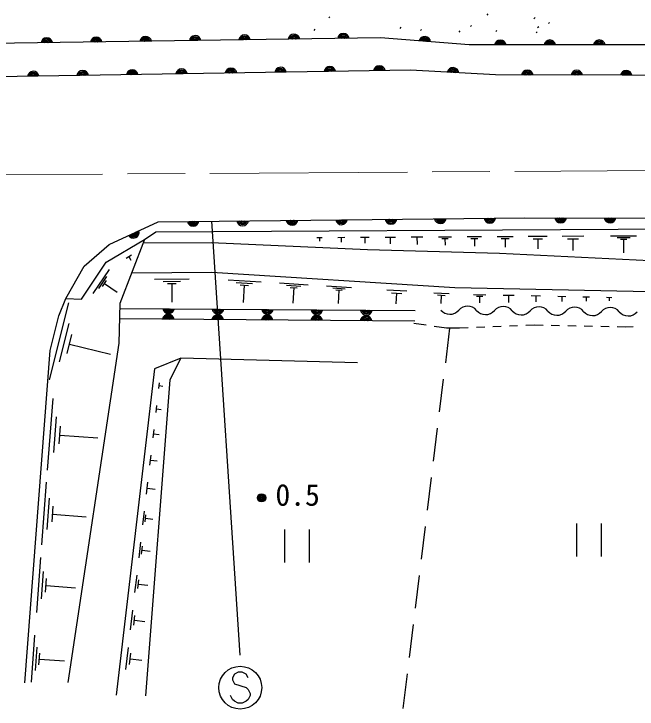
# Model space of a CAD drawing. Units: millimetres, scale not verified. Extents: x 40000 to 680000, y 20000 to 380000.
# Drawn here: x 299034 to 336842, y 249267 to 291439 of the extents above; entities that cross this region are included whole.
import ezdxf
from ezdxf.enums import TextEntityAlignment as Align

# ---------------------------------------------------------------- set-up
doc = ezdxf.new("R2010")
doc.units = ezdxf.units.MM
doc.header["$LTSCALE"] = 1000
doc.linetypes.add('CHAIN', pattern=[18.5, 12, -1.5, 3.5, -1.5])
for name, color, linetype, lineweight in [('M-BGD', 7, 'Continuous', 25), ('M-BMK', 2, 'CHAIN', 13), ('M-STR-STRC', 7, 'Continuous', 25)]:
    doc.layers.add(name, color=color, linetype=linetype, lineweight=lineweight)
doc.styles.add('ＭＳ ゴシック', font='')
doc.styles.get('ＭＳ ゴシック').set_extended_font_data('MS Gothic')

msp = doc.modelspace()

# ---------------------------------------------------------------- linework, layer by layer
at = {"layer": 'M-BGD'}
for p, q in [((327737, 291368), (327808, 291439)), ((318137, 291192), (318207, 291262)), ((330579, 291142), (330650, 291212)), ((322461, 290554), (322532, 290625)), ((326733, 290667), (326804, 290738)), ((330805, 290608), (330876, 290678)), ((331462, 290852), (331533, 290922)), ((317245, 290433), (317316, 290504)), ((323699, 290429), (323770, 290500)), ((326038, 290337), (326109, 290408)), ((328267, 290369), (328337, 290440)), ((330718, 290281), (330788, 290351)), ((323136, 277910), (323836, 277914)), ((324794, 277919), (325577, 277924)), ((326533, 277929), (327403, 277934)), ((328351, 277940), (329325, 277945)), ((330243, 277951), (331380, 277957)), ((332292, 277962), (333605, 277970)), ((335238, 277981), (336803, 277984)), ((317403, 277877), (317731, 277879)), ((317567, 277878), (317568, 277659)), ((318680, 277884), (319111, 277886)), ((318895, 277885), (318897, 277598)), ((320056, 277892), (320596, 277895)), ((320326, 277893), (320328, 277533)), ((321556, 277901), (322176, 277904)), ((321866, 277902), (321868, 277489)), ((323486, 277912), (323489, 277445)), ((324990, 277816), (325382, 277818)), ((325186, 277817), (325188, 277400)), ((326751, 277814), (327186, 277817)), ((326969, 277816), (326971, 277352)), ((328595, 277811), (329082, 277814)), ((328839, 277813), (328842, 277293)), ((330528, 277801), (331097, 277804)), ((330812, 277802), (330816, 277196)), ((332621, 277789), (333277, 277793)), ((332949, 277791), (332953, 277091)), ((335630, 277877), (336412, 277879)), ((335825, 277774), (336216, 277774)), ((336021, 277774), (336023, 276940)), ((305836, 276621), (306169, 276819)), ((306002, 276720), (306135, 276498)), ((303850, 274480), (304827, 275933)), ((304191, 274778), (304679, 275505)), ((304410, 274895), (304654, 275258)), ((304532, 275076), (305307, 274555)), ((307557, 275350), (309665, 275369)), ((308085, 275214), (309139, 275224)), ((308350, 275076), (308877, 275081)), ((308614, 275078), (308623, 273954)), ((312029, 275317), (314026, 275191)), ((312520, 275152), (313518, 275089)), ((312761, 275003), (313260, 274972)), ((313011, 274988), (312943, 273923)), ((315150, 275120), (316895, 275009)), ((315579, 274976), (316451, 274920)), ((315790, 274846), (316226, 274818)), ((316008, 274832), (315949, 273901)), ((318008, 274939), (319522, 274843)), ((318380, 274814), (319138, 274766)), ((318563, 274701), (318942, 274677)), ((318753, 274689), (318702, 273881)), ((321655, 274708), (322875, 274631)), ((321950, 274526), (322560, 274488)), ((322255, 274507), (322214, 273856)), ((324503, 274528), (325442, 274469)), ((324730, 274388), (325199, 274358)), ((324964, 274373), (324933, 273872)), ((326912, 274423), (327670, 274407)), ((327099, 274318), (327478, 274310)), ((327289, 274314), (327280, 273910)), ((328719, 274385), (329379, 274371)), ((329049, 274378), (329039, 273938)), ((330425, 274348), (330991, 274336)), ((330708, 274342), (330700, 273964)), ((332035, 274314), (332514, 274303)), ((332275, 274308), (332268, 273989)), ((333555, 274281), (333952, 274272)), ((333753, 274277), (333748, 274012)), ((334990, 274250), (335309, 274243)), ((335150, 274247), (335145, 274035)), ((301199, 269233), (302357, 273904)), ((305456, 273577), (323378, 273449)), ((323359, 272804), (305437, 272933)), ((301800, 270323), (302379, 272659)), ((324045, 272552), (323306, 272659)), ((325279, 272372), (324540, 272480)), ((327598, 272432), (327098, 272413)), ((328597, 272472), (328097, 272452)), ((329596, 272511), (329097, 272491)), ((330625, 272552), (330096, 272531)), ((331139, 272542), (330625, 272552)), ((332138, 272522), (331638, 272532)), ((333138, 272503), (332638, 272512)), ((334138, 272483), (333638, 272493)), ((335138, 272464), (334638, 272473)), ((336151, 272444), (335638, 272454)), ((336612, 272449), (336151, 272444)), ((325468, 272372), (325209, 270270)), ((326069, 272372), (325279, 272372)), ((326598, 272393), (326069, 272372)), ((302256, 270830), (302545, 271998)), ((302401, 271414), (304892, 270797)), ((307573, 269914), (305241, 250109)), ((325086, 269278), (324842, 267293)), ((307836, 268722), (307875, 269054)), ((307855, 268888), (308077, 268862)), ((301078, 263771), (301409, 268099)), ((307664, 267267), (307714, 267686)), ((307689, 267477), (307968, 267444)), ((301449, 264831), (301615, 266995)), ((301779, 265350), (301862, 266432)), ((307482, 265718), (307542, 266228)), ((324719, 266300), (324474, 264315)), ((301820, 265891), (304129, 265714)), ((307512, 265973), (307852, 265933)), ((307288, 264069), (307359, 264677)), ((307323, 264373), (307728, 264325)), ((324352, 263323), (324107, 261338)), ((300730, 259230), (301021, 263035)), ((300730, 259230), (301021, 263035)), ((307081, 262313), (307165, 263024)), ((307123, 262668), (307597, 262613)), ((301057, 260162), (301202, 262064)), ((301057, 260162), (301202, 262064)), ((301347, 260618), (301420, 261569)), ((301347, 260618), (301420, 261569)), ((301383, 261094), (303413, 260938)), ((301383, 261094), (303413, 260938)), ((306861, 260443), (306957, 261264)), ((306994, 260635), (307043, 261046)), ((307019, 260841), (307457, 260789)), ((323985, 260345), (323740, 258360)), ((333167, 260519), (333167, 258519)), ((334667, 260519), (334667, 258519)), ((315443, 260160), (315443, 258160)), ((316943, 260160), (316943, 258160)), ((306626, 258451), (306737, 259391)), ((306779, 258671), (306834, 259141)), ((306807, 258906), (307308, 258847)), ((300417, 255135), (300672, 258468)), ((300703, 255951), (300830, 257618)), ((306376, 256330), (306502, 257395)), ((323618, 257368), (323373, 255383)), ((300957, 256351), (301021, 257184)), ((306550, 256580), (306612, 257112)), ((306581, 256846), (307149, 256779)), ((300989, 256767), (302767, 256631)), ((306110, 254072), (306252, 255270)), ((306306, 254353), (306376, 254952)), ((306341, 254652), (306980, 254577)), ((323251, 254390), (323006, 252405)), ((300094, 250910), (300311, 253757)), ((300338, 251607), (300447, 253031)), ((300555, 251948), (300609, 252660)), ((305827, 251667), (305985, 253008)), ((306045, 251981), (306124, 252651)), ((300582, 252304), (302101, 252188)), ((306085, 252316), (306800, 252232)), ((322884, 251413), (322624, 249311))]:
    msp.add_line(p, q, dxfattribs=at)
for points in [[(464045, 289580), (432844, 289616), (380775, 289536), (345443, 289563), (326652, 289554), (321270, 289984), (283786, 289437), (244776, 288818), (227913, 288513), (203157, 288728), (174516, 289024), (132152, 289428), (111002, 291025), (107109, 291312)], [(463422, 287423), (428108, 287482), (328257, 287733), (323091, 288029), (265326, 287087), (214198, 286890), (177790, 287132), (130681, 287365), (108078, 289069)], [(302182, 274166), (303299, 276144), (304806, 277454), (307784, 278835), (330029, 279068), (349377, 279041), (374330, 279167), (386224, 279328), (396275, 279306)], [(385538, 278669), (379286, 278158), (371599, 277682), (361212, 277341), (357050, 276929), (353606, 276247), (350771, 275027), (348780, 273807), (348403, 273807), (347022, 274884), (345533, 275565), (343416, 276175), (328491, 276911), (320490, 277126), (311000, 277557), (306867, 277526)], [(306954, 277754), (307645, 278220), (335684, 278382), (361356, 278436), (373617, 278588), (385538, 278669)], [(299689, 250863), (301232, 271027), (301752, 273126), (302182, 274166), (303133, 274130), (304640, 276373), (306954, 277754)], [(306954, 277754), (305465, 273879), (305394, 271457), (302308, 250881)], [(306180, 275738), (311036, 275781), (325782, 274848), (342501, 274489)], [(307035, 250073), (308506, 269233), (309152, 270560)], [(319880, 270273), (309152, 270560), (307573, 269914)]]:
    msp.add_lwpolyline(points, dxfattribs=at)
for radius in [250, 204, 159, 114, 68.2, 22.7]:
    msp.add_circle((314058, 262084), radius, dxfattribs=at)
for centre, radius, start, end in [((313027, 289810), 354, 9.6337, 172.0389), ((316027, 289854), 354, 9.6337, 172.0389), ((319027, 289897), 354, 9.6337, 172.0389), ((319027, 289897), 283, 11.8577, 169.8148), ((301029, 289635), 354, 9.6337, 172.0389), ((301029, 289635), 283, 11.8577, 169.8148), ((301029, 289635), 212, 15.6041, 166.0685), ((301029, 289635), 142, 23.3158, 158.3568), ((301029, 289635), 100, 33.6334, 148.0391), ((304028, 289678), 354, 9.6337, 172.0389), ((304028, 289678), 283, 11.8577, 169.8148), ((304028, 289678), 212, 15.6041, 166.0685), ((304028, 289678), 142, 23.3158, 158.3568), ((304028, 289678), 100, 33.6334, 148.0391), ((307028, 289722), 354, 9.6337, 172.0389), ((307028, 289722), 283, 11.8577, 169.8148), ((307028, 289722), 212, 15.6041, 166.0685), ((307028, 289722), 142, 23.3158, 158.3568), ((307028, 289722), 100, 33.6334, 148.0391), ((310028, 289766), 354, 9.6337, 172.0389), ((310028, 289766), 283, 11.8577, 169.8148), ((310028, 289766), 212, 15.6041, 166.0685), ((310028, 289766), 142, 23.3158, 158.3568), ((310028, 289766), 100, 33.6334, 148.0391), ((313027, 289810), 283, 11.8577, 169.8148), ((313027, 289810), 212, 15.6041, 166.0685), ((313027, 289810), 142, 23.3158, 158.3568), ((313027, 289810), 100, 33.6334, 148.0391), ((316027, 289854), 283, 11.8577, 169.8148), ((316027, 289854), 212, 15.6041, 166.0685), ((316027, 289854), 142, 23.3158, 158.3568), ((316027, 289854), 100, 33.6334, 148.0391), ((319027, 289897), 212, 15.6041, 166.0685), ((319027, 289897), 142, 23.3158, 158.3568), ((319027, 289897), 100, 33.6334, 148.0391), ((323957, 289715), 354, 4.2235, 166.6287), ((323957, 289715), 283, 6.4475, 164.4046), ((323957, 289715), 212, 10.1938, 160.6583), ((323957, 289715), 142, 17.9056, 152.9466), ((323957, 289715), 100, 28.2233, 142.6289), ((328548, 289500), 354, 8.8248, 171.2299), ((328548, 289500), 283, 11.0488, 169.0059), ((331548, 289502), 354, 8.8248, 171.2299), ((331548, 289502), 283, 11.0488, 169.0059), ((334548, 289503), 354, 8.8248, 171.2299), ((334548, 289503), 283, 11.0488, 169.0059), ((328548, 289500), 212, 14.7951, 165.2596), ((328548, 289500), 142, 22.5069, 157.5478), ((328548, 289500), 100, 32.8245, 147.2302), ((331548, 289502), 212, 14.7951, 165.2596), ((331548, 289502), 142, 22.5069, 157.5478), ((331548, 289502), 100, 32.8245, 147.2302), ((334548, 289503), 212, 14.7951, 165.2596), ((334548, 289503), 142, 22.5069, 157.5478), ((334548, 289503), 100, 32.8245, 147.2302), ((306208, 287699), 354, 9.7315, 172.1367), ((309207, 287748), 354, 9.7315, 172.1367), ((312207, 287797), 354, 9.7315, 172.1367), ((312207, 287797), 283, 11.9555, 169.9126), ((315206, 287846), 354, 9.7315, 172.1367), ((315206, 287846), 283, 11.9555, 169.9126), ((315206, 287846), 212, 15.7019, 166.1663), ((318206, 287895), 354, 9.7315, 172.1367), ((318206, 287895), 283, 11.9555, 169.9126), ((318206, 287895), 212, 15.7019, 166.1663), ((318206, 287895), 142, 23.4136, 158.4546), ((321206, 287944), 354, 9.7315, 172.1367), ((321206, 287944), 283, 11.9555, 169.9126), ((321206, 287944), 212, 15.7019, 166.1663), ((321206, 287944), 142, 23.4136, 158.4546), ((321206, 287944), 100, 33.7313, 148.1369), ((325671, 287827), 354, 5.5184, 167.9236), ((325671, 287827), 283, 7.7425, 165.6996), ((325671, 287827), 212, 11.4888, 161.9532), ((300208, 287602), 354, 9.7315, 172.1367), ((300208, 287602), 283, 11.9555, 169.9126), ((300208, 287602), 212, 15.7019, 166.1663), ((300208, 287602), 142, 23.4136, 158.4546), ((300208, 287602), 100, 33.7313, 148.1369), ((303208, 287650), 354, 9.7315, 172.1367), ((303208, 287650), 283, 11.9555, 169.9126), ((303208, 287650), 212, 15.7019, 166.1663), ((303208, 287650), 142, 23.4136, 158.4546), ((303208, 287650), 100, 33.7313, 148.1369), ((306208, 287699), 283, 11.9555, 169.9126), ((306208, 287699), 212, 15.7019, 166.1663), ((306208, 287699), 142, 23.4136, 158.4546), ((306208, 287699), 100, 33.7313, 148.1369), ((309207, 287748), 283, 11.9555, 169.9126), ((309207, 287748), 212, 15.7019, 166.1663), ((309207, 287748), 142, 23.4136, 158.4546), ((309207, 287748), 100, 33.7313, 148.1369), ((312207, 287797), 212, 15.7019, 166.1663), ((312207, 287797), 142, 23.4136, 158.4546), ((312207, 287797), 100, 33.7313, 148.1369), ((315206, 287846), 142, 23.4136, 158.4546), ((315206, 287846), 100, 33.7313, 148.1369), ((318206, 287895), 100, 33.7313, 148.1369), ((325671, 287827), 142, 19.2005, 154.2415), ((325671, 287827), 100, 29.5182, 143.9238), ((330183, 287674), 354, 8.6533, 171.0585), ((330183, 287674), 283, 10.8773, 168.8344), ((330183, 287674), 212, 14.6237, 165.0881), ((330183, 287674), 142, 22.3354, 157.3764), ((330183, 287674), 100, 32.6531, 147.0587), ((333183, 287666), 354, 8.6533, 171.0585), ((333183, 287666), 283, 10.8773, 168.8344), ((333183, 287666), 212, 14.6237, 165.0881), ((333183, 287666), 142, 22.3354, 157.3764), ((333183, 287666), 100, 32.6531, 147.0587), ((336183, 287659), 354, 8.6533, 171.0585), ((336183, 287659), 283, 10.8773, 168.8344), ((336183, 287659), 212, 14.6237, 165.0881), ((336183, 287659), 142, 22.3354, 157.3764), ((336183, 287659), 100, 32.6531, 147.0587), ((309906, 278911), 354, 189.3981, 351.8032), ((309906, 278911), 283, 191.6221, 349.5792), ((309906, 278911), 212, 195.3684, 345.8329), ((309906, 278911), 142, 203.0802, 338.1212), ((309906, 278911), 100, 213.3978, 327.8035), ((312906, 278943), 354, 189.3981, 351.8032), ((312906, 278943), 283, 191.6221, 349.5792), ((312906, 278943), 212, 195.3684, 345.8329), ((312906, 278943), 142, 203.0802, 338.1212), ((312906, 278943), 100, 213.3978, 327.8035), ((315906, 278974), 354, 189.3981, 351.8032), ((315906, 278974), 283, 191.6221, 349.5792), ((315906, 278974), 212, 195.3684, 345.8329), ((315906, 278974), 142, 203.0802, 338.1212), ((315906, 278974), 100, 213.3978, 327.8035), ((318906, 279006), 354, 189.3981, 351.8032), ((318906, 279006), 283, 191.6221, 349.5792), ((318906, 279006), 212, 195.3684, 345.8329), ((318906, 279006), 142, 203.0802, 338.1212), ((318906, 279006), 100, 213.3978, 327.8035), ((321906, 279037), 354, 189.3981, 351.8032), ((321906, 279037), 283, 191.6221, 349.5792), ((321906, 279037), 212, 195.3684, 345.8329), ((321906, 279037), 142, 203.0802, 338.1212), ((321906, 279037), 100, 213.3978, 327.8035), ((324906, 279069), 354, 189.3981, 351.8032), ((324906, 279069), 283, 191.6221, 349.5792), ((324906, 279069), 212, 195.3684, 345.8329), ((324906, 279069), 142, 203.0802, 338.1212), ((324906, 279069), 100, 213.3978, 327.8035), ((327905, 279100), 354, 189.3981, 351.8032), ((327905, 279100), 283, 191.6221, 349.5792), ((327905, 279100), 212, 195.3684, 345.8329), ((327905, 279100), 142, 203.0802, 338.1212), ((327905, 279100), 100, 213.3978, 327.8035), ((332203, 279119), 354, 188.7177, 351.1229), ((332203, 279119), 283, 190.9418, 348.8989), ((332203, 279119), 212, 194.6881, 345.1525), ((332203, 279119), 142, 202.3998, 337.4408), ((332203, 279119), 100, 212.7175, 327.1231), ((335203, 279115), 354, 188.7177, 351.1229), ((335203, 279115), 283, 190.9418, 348.8989), ((335203, 279115), 212, 194.6881, 345.1525), ((335203, 279115), 142, 202.3998, 337.4408), ((335203, 279115), 100, 212.7175, 327.1231), ((306272, 278193), 354, 213.6819, 16.0871), ((306272, 278193), 283, 215.9059, 13.863), ((306272, 278193), 212, 219.6523, 10.1167), ((306272, 278193), 142, 227.364, 2.405), ((306272, 278193), 100, 237.6816, 352.0873), ((326558, 272998), 711, 39.8687, 139.0624), ((308418, 273610), 354, 188.3875, 350.7926), ((308418, 273610), 283, 190.6115, 348.5686), ((308418, 273610), 212, 194.3578, 344.8223), ((308418, 273610), 142, 202.0695, 337.1105), ((308418, 273610), 100, 212.3872, 326.7929), ((311418, 273588), 354, 188.3875, 350.7926), ((311418, 273588), 283, 190.6115, 348.5686), ((311418, 273588), 212, 194.3578, 344.8223), ((311418, 273588), 142, 202.0695, 337.1105), ((311418, 273588), 100, 212.3872, 326.7929), ((314418, 273567), 354, 188.3875, 350.7926), ((314418, 273567), 283, 190.6115, 348.5686), ((314418, 273567), 212, 194.3578, 344.8223), ((314418, 273567), 142, 202.0695, 337.1105), ((314418, 273567), 100, 212.3872, 326.7929), ((317417, 273545), 354, 188.3875, 350.7926), ((317417, 273545), 283, 190.6115, 348.5686), ((317417, 273545), 212, 194.3578, 344.8223), ((317417, 273545), 142, 202.0695, 337.1105), ((317417, 273545), 100, 212.3872, 326.7929), ((320417, 273524), 354, 188.3875, 350.7926), ((320417, 273524), 283, 190.6115, 348.5686), ((320417, 273524), 212, 194.3578, 344.8223), ((320417, 273524), 142, 202.0695, 337.1105), ((320417, 273524), 100, 212.3872, 326.7929), ((325484, 273929), 711, 219.8687, 319.0624), ((327648, 273909), 711, 219.8687, 319.0624), ((328722, 272977), 711, 39.8687, 139.0624), ((329813, 273888), 711, 219.8687, 319.0624), ((330886, 272957), 711, 39.8687, 139.0624), ((331977, 273868), 711, 219.8687, 319.0624), ((333050, 272937), 711, 39.8687, 139.0624), ((334141, 273848), 711, 219.8687, 319.0624), ((335215, 272917), 711, 39.8687, 139.0624), ((336305, 273828), 711, 219.8687, 319.0624), ((308398, 272857), 354, 8.3874, 170.7926), ((308398, 272857), 283, 10.6115, 168.5686), ((308398, 272857), 212, 14.3578, 164.8223), ((308398, 272857), 142, 22.0695, 157.1105), ((308398, 272857), 100, 32.3872, 146.7929), ((311398, 272836), 354, 8.3874, 170.7926), ((311398, 272836), 283, 10.6115, 168.5686), ((311398, 272836), 212, 14.3578, 164.8223), ((311398, 272836), 142, 22.0695, 157.1105), ((311398, 272836), 100, 32.3872, 146.7929), ((314398, 272814), 354, 8.3874, 170.7926), ((314398, 272814), 283, 10.6115, 168.5686), ((314398, 272814), 212, 14.3578, 164.8223), ((314398, 272814), 142, 22.0695, 157.1105), ((314398, 272814), 100, 32.3872, 146.7929), ((317398, 272793), 354, 8.3874, 170.7926), ((317398, 272793), 283, 10.6115, 168.5686), ((317398, 272793), 212, 14.3578, 164.8223), ((317398, 272793), 142, 22.0695, 157.1105), ((317398, 272793), 100, 32.3872, 146.7929), ((320398, 272771), 354, 8.3874, 170.7926), ((320398, 272771), 283, 10.6115, 168.5686), ((320398, 272771), 212, 14.3578, 164.8223), ((320398, 272771), 142, 22.0695, 157.1105), ((320398, 272771), 100, 32.3872, 146.7929)]:
    msp.add_arc(centre, radius, start, end, dxfattribs=at)
at = {"layer": 'M-BMK'}
msp.add_line((273916, 281528), (372028, 282163), dxfattribs=at)
at = {"layer": 'M-STR-STRC'}
for p, q in [((311027, 278869), (312731, 252540)), ((312412, 251394), (312294, 251158)), ((312649, 251512), (312412, 251394)), ((312885, 251512), (312649, 251512)), ((313121, 251394), (312885, 251512)), ((313239, 251158), (313121, 251394)), ((312294, 251158), (312294, 251040)), ((312294, 251040), (312412, 250803)), ((312412, 250803), (313121, 250567)), ((313121, 250567), (313239, 250449)), ((312294, 249858), (312176, 250094)), ((313239, 250449), (313358, 250212)), ((313358, 250094), (313239, 249858)), ((313358, 250212), (313358, 250094)), ((312412, 249740), (312294, 249858)), ((312649, 249621), (312412, 249740)), ((313121, 249740), (312885, 249621)), ((313239, 249858), (313121, 249740)), ((312885, 249621), (312649, 249621))]:
    msp.add_line(p, q, dxfattribs=at)
msp.add_circle((312767, 250567), 1300, dxfattribs=at)

# ---------------------------------------------------------------- texts
at = {"layer": 'M-BGD', "style": 'ＭＳ ゴシック'}
msp.add_text('0.5', height=1320, dxfattribs=at).set_placement((314901, 261205), align=Align.BOTTOM_LEFT)

doc.saveas('drawing.dxf')
